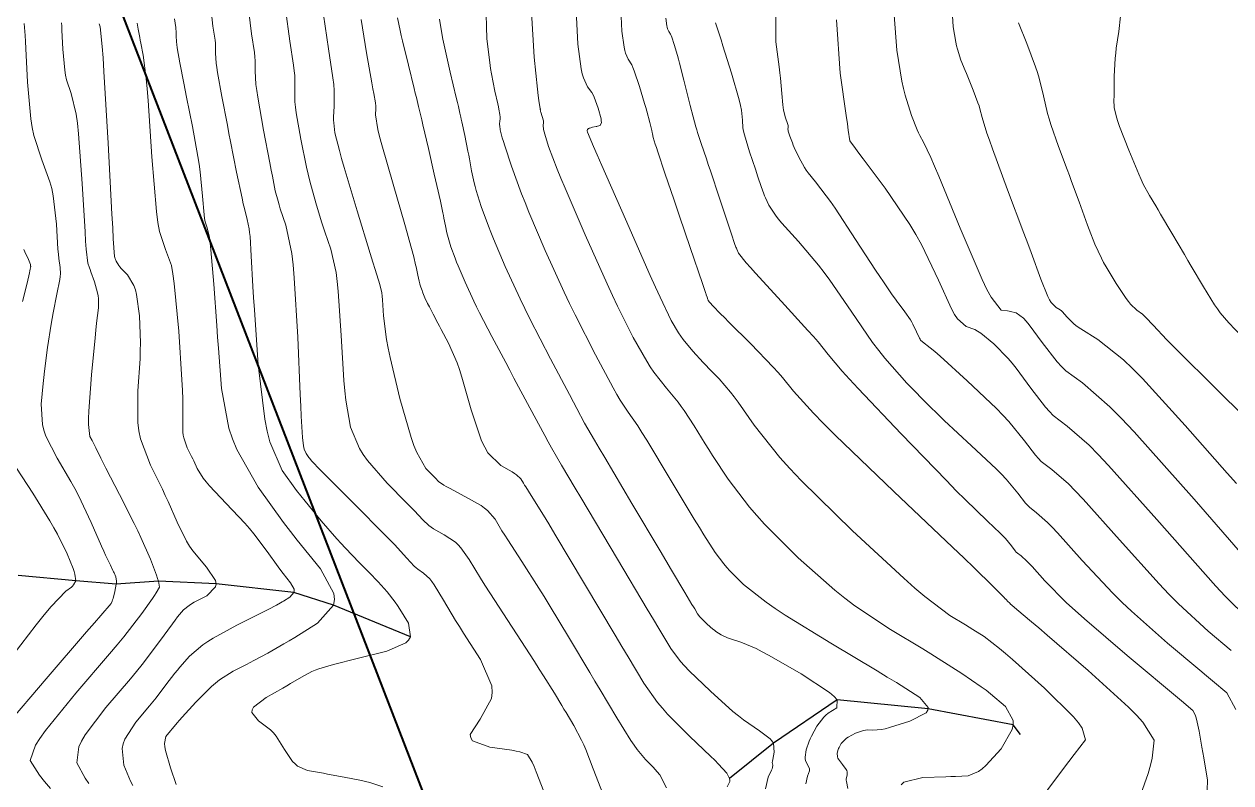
# Model space of a CAD drawing. Header units: millimetres. Extents: x 837475 to 838477, y 1189012 to 1191015.
# Drawn here: x 837554.3 to 837635.2, y 1189927.9 to 1189978.8 of the extents above; entities that cross this region are included whole.
import ezdxf

# ---------------------------------------------------------------- set-up
doc = ezdxf.new("R2010")
doc.units = ezdxf.units.MM
doc.header["$LTSCALE"] = 0.3
doc.layers.add('CORREDORVIA', color=94, linetype='Continuous', lineweight=40)
for name, color, linetype, lineweight, true_color in [('COTAS 10', 7, 'Continuous', 9, 0x6e3e2d), ('COTAS INT', 7, 'Continuous', 5, 0x9fa19f), ('Escorrentias', 7, 'Continuous', 25, 0x00a8ad)]:
    doc.layers.add(name, color=color, linetype=linetype, lineweight=lineweight, true_color=true_color)

msp = doc.modelspace()

# ---------------------------------------------------------------- linework, layer by layer
at = {"layer": 'CORREDORVIA'}
msp.add_lwpolyline([(837918.48, 1189883.493), (837925.042, 1189453.383), (837902.497, 1189217.712), (837593.191, 1189234.399), (837666.017, 1189670.117), (837623.316, 1189818.024), (837548.503, 1190011.455), (837506.88, 1190461.595), (837936.282, 1190278.252), (837938.054, 1190355.403), (837933.054, 1190517.446), (837913.685, 1190646.739), (837916.913, 1190801.892), (837910.676, 1191000.965), (838213.029, 1190992.912), (838237.174, 1190821.339), (838237.001, 1190602.875), (838240.031, 1190437.198), (838238.102, 1190145.726), (838184.199, 1189898.277), (837758.842, 1190109.914), (837918.48, 1189883.493)], dxfattribs=at)
at = {"layer": 'COTAS 10'}
for points in [[(837613.069, 1189927.81), (837613.252, 1189927.986), (837614.531, 1189928.297), (837616.067, 1189928.347), (837616.412, 1189928.359), (837616.724, 1189928.37), (837617.561, 1189928.403), (837618.275, 1189928.699), (837618.509, 1189928.876), (837618.758, 1189929.094), (837619.789, 1189930.223), (837620.522, 1189931.507), (837620.584, 1189931.823), (837620.585, 1189932.122), (837620.08, 1189933.057), (837619.08, 1189933.898), (837618.769, 1189934.137), (837618.444, 1189934.378), (837617.144, 1189935.273), (837615.562, 1189936.279), (837615.058, 1189936.592), (837614.525, 1189936.918), (837612.362, 1189938.219), (837609.982, 1189939.805), (837609.312, 1189940.312), (837608.638, 1189940.848), (837606.164, 1189943.029), (837603.924, 1189945.277), (837603.397, 1189945.856), (837602.91, 1189946.416), (837601.488, 1189948.28), (837600.431, 1189949.887), (837600.175, 1189950.286), (837599.935, 1189950.664), (837599.198, 1189951.86), (837598.527, 1189952.894), (837598.328, 1189953.171), (837598.124, 1189953.442), (837597.341, 1189954.386), (837596.502, 1189955.463), (837596.262, 1189955.818), (837596.02, 1189956.198), (837595.118, 1189957.777), (837594.065, 1189959.891), (837593.727, 1189960.609), (837593.368, 1189961.384), (837591.905, 1189964.658), (837590.557, 1189967.787), (837590.271, 1189968.47), (837590.023, 1189969.073), (837589.442, 1189970.589), (837589.184, 1189971.413), (837589.14, 1189971.581), (837589.108, 1189971.722), (837589.089, 1189972.012), (837589.111, 1189972.174), (837589.105, 1189972.235), (837589.094, 1189972.302), (837589.008, 1189972.602), (837588.916, 1189972.882), (837588.9, 1189972.937), (837588.89, 1189972.982), (837588.888, 1189973.06), (837588.902, 1189973.078), (837588.901, 1189973.085), (837588.898, 1189973.092), (837588.871, 1189973.123), (837588.783, 1189973.675), (837588.743, 1189974.011), (837588.695, 1189974.426), (837588.464, 1189976.584), (837588.296, 1189979.591)], [(837635.208, 1189936.804), (837633.656, 1189938.101), (837631.663, 1189939.944), (837631.036, 1189940.58), (837630.375, 1189941.27), (837627.719, 1189944.217), (837625.276, 1189946.952), (837624.751, 1189947.508), (837624.291, 1189947.977), (837623.176, 1189948.945), (837622.476, 1189949.483), (837622.278, 1189949.68), (837622.078, 1189949.899), (837621.341, 1189950.866), (837620.298, 1189952.154), (837619.905, 1189952.575), (837619.467, 1189953.025), (837617.513, 1189954.882), (837615.684, 1189956.525), (837615.326, 1189956.839), (837615.033, 1189957.093), (837614.51, 1189957.499), (837614.386, 1189957.606), (837614.345, 1189957.67), (837614.3, 1189957.749), (837614.115, 1189958.159), (837613.869, 1189958.673), (837613.787, 1189958.819), (837613.699, 1189958.965), (837613.329, 1189959.503), (837612.942, 1189960.02), (837612.843, 1189960.153), (837612.748, 1189960.282), (837612.434, 1189960.708), (837611.888, 1189961.509), (837611.647, 1189961.874), (837611.367, 1189962.301), (837610.029, 1189964.361), (837608.647, 1189966.452), (837608.338, 1189966.9), (837608.062, 1189967.29), (837607.329, 1189968.224), (837606.841, 1189968.817), (837606.718, 1189968.993), (837606.601, 1189969.173), (837606.22, 1189969.866), (837605.916, 1189970.526), (837605.847, 1189970.686), (837605.784, 1189970.835), (837605.612, 1189971.291), (837605.515, 1189971.616), (837605.5, 1189971.683), (837605.49, 1189971.74), (837605.497, 1189971.862), (837605.497, 1189971.995), (837605.482, 1189972.058), (837605.462, 1189972.133), (837605.336, 1189972.502), (837605.195, 1189973.023), (837605.165, 1189973.194), (837605.138, 1189973.377), (837605.075, 1189974.135), (837604.992, 1189975.174), (837604.954, 1189975.534), (837604.908, 1189975.926), (837604.688, 1189977.6), (837604.674, 1189980.112)], [(837561.579, 1189927.756), (837561.42, 1189928.039), (837560.958, 1189929.11), (837560.855, 1189930.228), (837560.922, 1189930.542), (837561.031, 1189930.857), (837561.77, 1189932.008), (837562.695, 1189933.097), (837562.92, 1189933.373), (837563.133, 1189933.638), (837563.791, 1189934.5), (837564.382, 1189935.277), (837564.552, 1189935.488), (837564.725, 1189935.696), (837565.373, 1189936.434), (837566.265, 1189937.194), (837566.592, 1189937.416), (837566.953, 1189937.644), (837568.547, 1189938.511), (837570.059, 1189939.263), (837570.369, 1189939.418), (837570.632, 1189939.55), (837571.19, 1189939.837), (837571.479, 1189940.003), (837571.573, 1189940.059), (837571.673, 1189940.119), (837572.084, 1189940.375), (837572.366, 1189940.697), (837572.384, 1189940.8), (837572.377, 1189940.908), (837572.136, 1189941.348), (837571.649, 1189941.959), (837571.486, 1189942.175), (837571.312, 1189942.412), (837570.582, 1189943.439), (837569.67, 1189944.637), (837569.381, 1189944.983), (837569.075, 1189945.334), (837567.837, 1189946.653), (837566.719, 1189947.839), (837566.488, 1189948.107), (837566.293, 1189948.349), (837565.872, 1189949.006), (837565.653, 1189949.516), (837565.583, 1189949.665), (837565.511, 1189949.818), (837565.218, 1189950.402), (837564.978, 1189951.051), (837564.939, 1189951.246), (837564.912, 1189951.446), (837564.911, 1189952.225), (837564.918, 1189953.643), (837564.895, 1189954.247), (837564.862, 1189954.943), (837564.654, 1189958.221), (837564.347, 1189961.417), (837564.251, 1189962.061), (837564.151, 1189962.602), (837563.752, 1189963.685), (837563.353, 1189964.884), (837563.252, 1189965.498), (837563.156, 1189966.233), (837562.846, 1189969.904), (837562.586, 1189973.667), (837562.521, 1189974.46), (837562.46, 1189975.145), (837562.264, 1189976.722), (837562.105, 1189977.519), (837562.066, 1189977.713), (837562.03, 1189977.895), (837561.921, 1189978.456), (837561.849, 1189978.864)], [(837597.358, 1189927.606), (837596.906, 1189928.463), (837596.574, 1189928.862), (837596.472, 1189928.974), (837596.366, 1189929.086), (837595.948, 1189929.498), (837595.382, 1189930.178), (837595.183, 1189930.46), (837594.965, 1189930.782), (837594.024, 1189932.286), (837592.892, 1189934.177), (837592.553, 1189934.745), (837592.204, 1189935.331), (837590.849, 1189937.606), (837589.49, 1189939.858), (837589.137, 1189940.431), (837588.795, 1189940.981), (837587.642, 1189942.782), (837586.706, 1189944.223), (837586.501, 1189944.546), (837586.318, 1189944.836), (837585.851, 1189945.609), (837585.348, 1189946.183), (837585.144, 1189946.348), (837584.911, 1189946.515), (837583.832, 1189947.139), (837582.793, 1189947.681), (837582.584, 1189947.796), (837582.41, 1189947.896), (837582.07, 1189948.13), (837581.867, 1189948.348), (837581.78, 1189948.437), (837581.68, 1189948.54), (837581.206, 1189949.016), (837580.598, 1189950.074), (837580.413, 1189950.543), (837580.221, 1189951.089), (837579.467, 1189953.697), (837578.812, 1189956.439), (837578.682, 1189957.069), (837578.575, 1189957.642), (837578.377, 1189959.247), (837578.308, 1189960.322), (837578.282, 1189960.562), (837578.254, 1189960.777), (837578.128, 1189961.347), (837577.807, 1189962.35), (837577.656, 1189962.839), (837577.478, 1189963.419), (837576.608, 1189966.278), (837575.743, 1189969.183), (837575.567, 1189969.792), (837575.419, 1189970.316), (837575.116, 1189971.506), (837575.035, 1189972.17), (837575.028, 1189972.362), (837575.026, 1189972.558), (837575.076, 1189973.299), (837575.072, 1189974.353), (837575.037, 1189974.747), (837574.988, 1189975.186), (837574.689, 1189977.138), (837574.35, 1189979.408)], [(837635.888, 1189957.868), (837635.05, 1189958.761), (837634.465, 1189959.447), (837634.284, 1189959.697), (837634.095, 1189959.971), (837633.343, 1189961.178), (837632.528, 1189962.568), (837632.299, 1189962.958), (837632.068, 1189963.351), (837631.221, 1189964.79), (837630.47, 1189966.059), (837630.299, 1189966.344), (837630.144, 1189966.602), (837629.721, 1189967.294), (837629.315, 1189968.072), (837629.172, 1189968.382), (837629.016, 1189968.735), (837628.34, 1189970.353), (837627.724, 1189971.94), (837627.605, 1189972.272), (837627.509, 1189972.557), (837627.351, 1189973.201), (837627.347, 1189973.727), (837627.349, 1189973.937), (837627.352, 1189974.176), (837627.371, 1189975.272), (837627.433, 1189976.517), (837627.463, 1189976.849), (837627.498, 1189977.176), (837627.669, 1189978.308), (837627.78, 1189979.327)]]:
    msp.add_lwpolyline(points, dxfattribs=at)
at = {"layer": 'COTAS INT'}
for points in [[(837566.738, 1189980.569), (837566.937, 1189978.648), (837567.079, 1189977.726), (837567.102, 1189977.519), (837567.118, 1189977.333), (837567.12, 1189976.835), (837567.157, 1189976.172), (837567.195, 1189975.882), (837567.246, 1189975.546), (837567.53, 1189973.948), (837567.905, 1189972.014), (837568.013, 1189971.466), (837568.122, 1189970.913), (837568.528, 1189968.87), (837568.892, 1189967.12), (837568.974, 1189966.751), (837569.047, 1189966.433), (837569.244, 1189965.701), (837569.371, 1189965.08), (837569.401, 1189964.832), (837569.428, 1189964.55), (837569.506, 1189963.254), (837569.617, 1189961.216), (837569.665, 1189960.466), (837569.72, 1189959.635), (837569.981, 1189955.963), (837570.414, 1189952.323), (837570.578, 1189951.512), (837570.761, 1189950.786), (837571.579, 1189948.876), (837572.551, 1189947.536), (837572.832, 1189947.17), (837573.117, 1189946.806), (837574.187, 1189945.508), (837575.253, 1189944.295), (837575.535, 1189943.984), (837575.813, 1189943.684), (837576.771, 1189942.693), (837577.616, 1189941.833), (837577.822, 1189941.616), (837578.017, 1189941.409), (837578.619, 1189940.737), (837579.155, 1189940.042), (837579.308, 1189939.82), (837579.463, 1189939.586), (837580.039, 1189938.634), (837580.176, 1189937.717), (837580.054, 1189937.505), (837579.863, 1189937.311), (837578.597, 1189936.761), (837576.608, 1189936.261), (837575.028, 1189935.863), (837574.043, 1189935.57), (837573.803, 1189935.481), (837573.577, 1189935.389), (837572.881, 1189935.03), (837572.149, 1189934.588), (837571.9, 1189934.444), (837571.632, 1189934.291), (837570.498, 1189933.661), (837569.653, 1189933.001), (837569.567, 1189932.829), (837569.545, 1189932.662), (837569.998, 1189932.099), (837570.796, 1189931.48), (837570.991, 1189931.278), (837571.175, 1189931.063), (837571.746, 1189930.174), (837572.283, 1189929.365), (837572.446, 1189929.2), (837572.616, 1189929.06), (837573.278, 1189928.766), (837574.085, 1189928.621), (837574.345, 1189928.575), (837574.62, 1189928.526), (837575.747, 1189928.327), (837576.891, 1189928.093), (837577.177, 1189928.022), (837577.45, 1189927.948), (837578.326, 1189927.658)], [(837589.269, 1189926.943), (837588.618, 1189928.683), (837588.475, 1189929.027), (837588.349, 1189929.313), (837588.031, 1189929.847), (837587.516, 1189930.011), (837587.266, 1189930.062), (837586.969, 1189930.116), (837585.509, 1189930.332), (837584.337, 1189930.761), (837584.221, 1189930.95), (837584.195, 1189931.169), (837584.858, 1189932.212), (837585.624, 1189933.579), (837585.663, 1189934.002), (837585.628, 1189934.445), (837584.878, 1189936.206), (837583.746, 1189937.964), (837583.47, 1189938.406), (837583.21, 1189938.828), (837582.406, 1189940.186), (837581.775, 1189941.211), (837581.625, 1189941.421), (837581.485, 1189941.601), (837581.065, 1189941.985), (837580.68, 1189942.248), (837580.561, 1189942.351), (837580.437, 1189942.467), (837579.945, 1189942.995), (837579.102, 1189943.908), (837578.757, 1189944.266), (837578.362, 1189944.67), (837576.534, 1189946.511), (837574.775, 1189948.27), (837574.425, 1189948.622), (837574.134, 1189948.916), (837573.579, 1189949.493), (837573.416, 1189949.691), (837573.373, 1189949.746), (837573.33, 1189949.802), (837573.181, 1189950.006), (837573.057, 1189950.298), (837573.029, 1189950.409), (837573.004, 1189950.532), (837572.938, 1189951.088), (837572.862, 1189952.509), (837572.831, 1189953.179), (837572.796, 1189953.969), (837572.633, 1189957.819), (837572.393, 1189961.786), (837572.31, 1189962.649), (837572.219, 1189963.411), (837571.829, 1189965.312), (837571.454, 1189966.419), (837571.372, 1189966.68), (837571.301, 1189966.922), (837571.122, 1189967.628), (837570.93, 1189968.603), (837570.851, 1189969.013), (837570.76, 1189969.485), (837570.335, 1189971.694), (837569.945, 1189973.888), (837569.875, 1189974.349), (837569.822, 1189974.747), (837569.772, 1189975.656), (837569.769, 1189976.34), (837569.747, 1189976.595), (837569.715, 1189976.879), (837569.521, 1189978.145), (837569.275, 1189980.182)], [(837593.097, 1189927.162), (837592.438, 1189928.878), (837591.936, 1189930.168), (837591.795, 1189930.49), (837591.653, 1189930.796), (837591.132, 1189931.775), (837590.613, 1189932.642), (837590.472, 1189932.877), (837590.333, 1189933.111), (837589.84, 1189933.939), (837589.109, 1189935.114), (837588.82, 1189935.566), (837588.493, 1189936.074), (837586.999, 1189938.368), (837585.5, 1189940.677), (837585.17, 1189941.194), (837584.877, 1189941.659), (837584.128, 1189942.898), (837583.562, 1189943.697), (837583.384, 1189943.885), (837583.198, 1189944.058), (837582.449, 1189944.562), (837581.736, 1189944.964), (837581.573, 1189945.073), (837581.424, 1189945.181), (837581.007, 1189945.563), (837580.445, 1189946.167), (837580.205, 1189946.415), (837579.927, 1189946.699), (837578.615, 1189948.017), (837577.296, 1189949.536), (837577.013, 1189949.946), (837576.766, 1189950.352), (837576.172, 1189951.781), (837575.854, 1189953.575), (837575.781, 1189954.211), (837575.714, 1189954.907), (837575.53, 1189957.925), (837575.339, 1189960.887), (837575.269, 1189961.549), (837575.19, 1189962.141), (837574.844, 1189963.709), (837574.447, 1189964.866), (837574.337, 1189965.201), (837574.227, 1189965.541), (837573.829, 1189966.818), (837573.433, 1189968.273), (837573.324, 1189968.725), (837573.215, 1189969.198), (837572.824, 1189971.085), (837572.526, 1189972.838), (837572.476, 1189973.227), (837572.44, 1189973.574), (837572.424, 1189974.478), (837572.42, 1189975.347), (837572.392, 1189975.671), (837572.351, 1189976.033), (837572.105, 1189977.642), (837571.813, 1189979.795)], [(837609.511, 1189927.566), (837609.412, 1189928.018), (837609.402, 1189928.12), (837609.399, 1189928.211), (837609.451, 1189928.46), (837609.466, 1189928.68), (837609.439, 1189928.754), (837609.399, 1189928.834), (837609.144, 1189929.17), (837608.881, 1189929.514), (837608.835, 1189929.599), (837608.802, 1189929.68), (837608.779, 1189929.933), (837608.857, 1189930.168), (837608.886, 1189930.237), (837608.919, 1189930.308), (837609.066, 1189930.576), (837609.316, 1189930.851), (837609.414, 1189930.925), (837609.523, 1189930.999), (837610.022, 1189931.259), (837610.552, 1189931.447), (837610.681, 1189931.476), (837610.803, 1189931.494), (837611.179, 1189931.475), (837611.759, 1189931.513), (837612.009, 1189931.566), (837612.298, 1189931.639), (837613.664, 1189932.06), (837614.752, 1189932.636), (837614.865, 1189932.808), (837614.898, 1189932.985), (837614.336, 1189933.665), (837612.757, 1189934.655), (837612.147, 1189935.027), (837611.464, 1189935.441), (837608.373, 1189937.289), (837605.297, 1189939.185), (837604.623, 1189939.63), (837604.025, 1189940.04), (837602.506, 1189941.231), (837601.595, 1189942.145), (837601.381, 1189942.381), (837601.183, 1189942.608), (837600.605, 1189943.366), (837599.858, 1189944.551), (837599.554, 1189945.049), (837599.207, 1189945.619), (837597.604, 1189948.291), (837596.03, 1189950.895), (837595.701, 1189951.424), (837595.419, 1189951.868), (837594.788, 1189952.779), (837594.251, 1189953.591), (837594.028, 1189953.973), (837593.772, 1189954.424), (837592.582, 1189956.623), (837591.215, 1189959.303), (837590.847, 1189960.057), (837590.485, 1189960.817), (837589.218, 1189963.607), (837588.118, 1189966.195), (837587.862, 1189966.828), (837587.626, 1189967.424), (837586.948, 1189969.278), (837586.503, 1189970.635), (837586.414, 1189970.918), (837586.34, 1189971.162), (837586.196, 1189971.712), (837586.164, 1189971.975), (837586.161, 1189972.039), (837586.16, 1189972.099), (837586.175, 1189972.282), (837586.195, 1189972.448), (837586.196, 1189972.497), (837586.196, 1189972.547), (837586.181, 1189972.739), (837586.113, 1189973.099), (837586.079, 1189973.256), (837586.038, 1189973.438), (837585.838, 1189974.299), (837585.608, 1189975.458), (837585.549, 1189975.827), (837585.492, 1189976.217), (837585.3, 1189977.802), (837585.227, 1189980.261)], [(837591.286, 1189979.696), (837591.411, 1189977.457), (837591.635, 1189975.804), (837591.704, 1189975.467), (837591.775, 1189975.181), (837592.054, 1189974.583), (837592.346, 1189974.206), (837592.424, 1189974.06), (837592.502, 1189973.895), (837592.775, 1189973.152), (837592.957, 1189972.451), (837592.978, 1189972.313), (837592.986, 1189972.2), (837592.909, 1189971.996), (837592.732, 1189971.951), (837592.677, 1189971.939), (837592.621, 1189971.926), (837592.396, 1189971.878), (837592.198, 1189971.826), (837592.157, 1189971.811), (837592.123, 1189971.796), (837592.053, 1189971.738), (837592.035, 1189971.671), (837592.035, 1189971.65), (837592.036, 1189971.628), (837592.056, 1189971.54), (837592.464, 1189970.588), (837592.71, 1189970.022), (837593.014, 1189969.324), (837594.593, 1189965.71), (837596.251, 1189961.95), (837596.606, 1189961.16), (837596.915, 1189960.48), (837597.654, 1189958.932), (837598.147, 1189958.106), (837598.302, 1189957.882), (837598.464, 1189957.658), (837599.113, 1189956.866), (837599.808, 1189956.106), (837599.999, 1189955.903), (837600.189, 1189955.704), (837600.869, 1189955.01), (837601.642, 1189954.125), (837601.891, 1189953.804), (837602.154, 1189953.451), (837603.23, 1189951.902), (837604.955, 1189949.745), (837605.627, 1189949.008), (837606.384, 1189948.211), (837609.823, 1189944.826), (837613.251, 1189941.656), (837614.002, 1189940.994), (837614.666, 1189940.425), (837616.35, 1189939.149), (837617.384, 1189938.528), (837617.639, 1189938.371), (837617.879, 1189938.222), (837618.636, 1189937.741), (837619.662, 1189936.945), (837620.073, 1189936.596), (837620.539, 1189936.193), (837622.682, 1189934.274), (837624.627, 1189932.357), (837624.968, 1189931.955), (837625.224, 1189931.608), (837625.437, 1189930.819), (837624.679, 1189929.834), (837624.324, 1189929.363), (837623.905, 1189928.806), (837621.864, 1189926.079)], [(837628.759, 1189926.102), (837629.64, 1189928.573), (837629.797, 1189929.113), (837629.916, 1189929.59), (837630.035, 1189930.793), (837629.282, 1189931.992), (837628.851, 1189932.468), (837628.324, 1189933.005), (837625.621, 1189935.463), (837622.862, 1189937.833), (837622.3, 1189938.315), (837621.825, 1189938.721), (837620.841, 1189939.559), (837620.493, 1189939.855), (837620.42, 1189939.919), (837620.357, 1189939.975), (837620.213, 1189940.116), (837620.145, 1189940.192), (837620.131, 1189940.207), (837620.118, 1189940.22), (837620.088, 1189940.246), (837620.068, 1189940.261), (837620.063, 1189940.267), (837620.057, 1189940.273), (837620.037, 1189940.299), (837620.005, 1189940.338), (837619.992, 1189940.351), (837619.978, 1189940.366), (837619.91, 1189940.429), (837619.761, 1189940.576), (837619.695, 1189940.643), (837619.618, 1189940.722), (837619.25, 1189941.105), (837617.961, 1189942.359), (837617.304, 1189942.988), (837616.517, 1189943.739), (837612.589, 1189947.468), (837608.652, 1189951.251), (837607.859, 1189952.036), (837607.195, 1189952.707), (837605.867, 1189954.182), (837605.13, 1189955.114), (837604.838, 1189955.443), (837604.507, 1189955.802), (837602.992, 1189957.357), (837601.529, 1189958.816), (837601.231, 1189959.116), (837600.978, 1189959.37), (837600.451, 1189959.908), (837600.268, 1189960.107), (837600.232, 1189960.146), (837600.203, 1189960.179), (837600.152, 1189960.241), (837600.144, 1189960.258), (837600.14, 1189960.268), (837600.133, 1189960.286), (837600.119, 1189960.329), (837600.063, 1189960.496), (837600.014, 1189960.644), (837600, 1189960.685), (837599.986, 1189960.725), (837599.936, 1189960.872), (837599.751, 1189961.415), (837598.928, 1189963.827), (837598.219, 1189965.909), (837598.033, 1189966.455), (837597.852, 1189966.989), (837597.236, 1189968.806), (837596.76, 1189970.227), (837596.667, 1189970.511), (837596.592, 1189970.746), (837596.46, 1189971.199), (837596.412, 1189971.437), (837596.389, 1189971.538), (837596.362, 1189971.653), (837596.229, 1189972.193), (837596.025, 1189972.952), (837595.952, 1189973.205), (837595.872, 1189973.477), (837595.528, 1189974.615), (837595.176, 1189975.662), (837595.092, 1189975.876), (837595.014, 1189976.058), (837594.78, 1189976.441), (837594.596, 1189976.834), (837594.55, 1189977.022), (837594.505, 1189977.244), (837594.357, 1189978.329), (837594.275, 1189979.8)], [(837635.559, 1189947.992), (837634.934, 1189948.689), (837632.127, 1189951.883), (837629.26, 1189955.031), (837628.596, 1189955.7), (837627.989, 1189956.28), (837626.265, 1189957.643), (837625.12, 1189958.357), (837624.878, 1189958.528), (837624.668, 1189958.688), (837624.181, 1189959.168), (837623.903, 1189959.511), (837623.825, 1189959.583), (837623.747, 1189959.645), (837623.462, 1189959.789), (837623.13, 1189960.13), (837623.024, 1189960.316), (837622.91, 1189960.543), (837622.445, 1189961.694), (837621.793, 1189963.474), (837621.562, 1189964.096), (837621.309, 1189964.775), (837620.211, 1189967.695), (837619.195, 1189970.437), (837618.994, 1189971.004), (837618.827, 1189971.487), (837618.511, 1189972.535), (837618.363, 1189973.123), (837618.302, 1189973.316), (837618.231, 1189973.522), (837617.903, 1189974.373), (837617.543, 1189975.251), (837617.453, 1189975.473), (837617.366, 1189975.687), (837617.089, 1189976.383), (837616.857, 1189977.111), (837616.799, 1189977.344), (837616.744, 1189977.591), (837616.571, 1189978.599), (837616.492, 1189979.713)], [(837554.276, 1189978.831), (837554.351, 1189978.018), (837554.375, 1189977.628), (837554.4, 1189977.166), (837554.504, 1189974.902), (837554.722, 1189972.443), (837554.819, 1189971.859), (837554.932, 1189971.316), (837555.474, 1189969.702), (837556.015, 1189968.224), (837556.128, 1189967.767), (837556.225, 1189967.289), (837556.44, 1189965.39), (837556.547, 1189963.706), (837556.575, 1189963.364), (837556.603, 1189963.076), (837556.697, 1189962.484), (837556.718, 1189962.064), (837556.7, 1189961.884), (837556.671, 1189961.678), (837556.476, 1189960.702), (837556.22, 1189959.45), (837556.152, 1189959.068), (837556.085, 1189958.671), (837555.854, 1189957.111), (837555.65, 1189955.52), (837555.601, 1189955.102), (837555.554, 1189954.696), (837555.412, 1189953.312), (837555.502, 1189951.958), (837555.603, 1189951.57), (837555.735, 1189951.176), (837556.486, 1189949.706), (837557.421, 1189948.128), (837557.671, 1189947.665), (837557.916, 1189947.191), (837558.765, 1189945.389), (837559.464, 1189943.808), (837559.614, 1189943.475), (837559.746, 1189943.186), (837560.063, 1189942.519), (837560.237, 1189942.175), (837560.278, 1189942.09), (837560.316, 1189942.008), (837560.428, 1189941.752), (837560.475, 1189941.46), (837560.471, 1189941.357), (837560.461, 1189941.243), (837560.366, 1189940.754), (837560.243, 1189940.295), (837560.216, 1189940.202), (837560.191, 1189940.123), (837560.123, 1189939.96), (837559.422, 1189939.144), (837558.998, 1189938.654), (837558.473, 1189938.049), (837555.747, 1189934.91), (837553.049, 1189931.732)], [(837556.791, 1189978.874), (837556.805, 1189978.652), (837556.819, 1189978.39), (837556.878, 1189977.104), (837557.002, 1189975.708), (837557.057, 1189975.375), (837557.121, 1189975.067), (837557.429, 1189974.15), (837557.766, 1189972.759), (837557.849, 1189972.152), (837557.928, 1189971.448), (837558.174, 1189968.104), (837558.362, 1189964.87), (837558.404, 1189964.236), (837558.442, 1189963.715), (837558.544, 1189962.778), (837558.659, 1189962.466), (837558.705, 1189962.339), (837558.757, 1189962.194), (837558.997, 1189961.525), (837559.208, 1189960.781), (837559.241, 1189960.589), (837559.264, 1189960.403), (837559.256, 1189959.785), (837559.14, 1189958.742), (837559.094, 1189958.289), (837559.042, 1189957.765), (837558.806, 1189955.277), (837558.62, 1189952.85), (837558.599, 1189952.363), (837558.592, 1189951.957), (837558.678, 1189951.16), (837558.846, 1189950.875), (837558.891, 1189950.792), (837558.936, 1189950.707), (837559.089, 1189950.382), (837559.423, 1189949.697), (837559.581, 1189949.386), (837559.768, 1189949.021), (837560.68, 1189947.261), (837561.664, 1189945.314), (837561.897, 1189944.832), (837562.112, 1189944.374), (837562.745, 1189942.923), (837563.154, 1189941.851), (837563.228, 1189941.632), (837563.286, 1189941.445), (837563.352, 1189941.051), (837563.144, 1189940.674), (837563.03, 1189940.498), (837562.89, 1189940.291), (837562.177, 1189939.286), (837560.967, 1189937.733), (837560.513, 1189937.18), (837560.008, 1189936.574), (837557.755, 1189933.943), (837555.71, 1189931.44), (837555.336, 1189930.915), (837555.045, 1189930.463), (837554.688, 1189929.437), (837555.315, 1189928.458), (837555.645, 1189928.036), (837556.042, 1189927.548)], [(837558.612, 1189927.896), (837558.367, 1189928.249), (837557.823, 1189929.274), (837557.95, 1189930.346), (837558.129, 1189930.728), (837558.371, 1189931.148), (837559.763, 1189932.976), (837561.409, 1189934.916), (837561.811, 1189935.407), (837562.19, 1189935.878), (837563.362, 1189937.414), (837564.227, 1189938.595), (837564.413, 1189938.842), (837564.574, 1189939.054), (837564.961, 1189939.532), (837565.341, 1189939.832), (837565.499, 1189939.931), (837565.68, 1189940.038), (837566.521, 1189940.481), (837567.121, 1189941.074), (837567.149, 1189941.275), (837567.117, 1189941.491), (837566.504, 1189942.403), (837565.591, 1189943.479), (837565.371, 1189943.799), (837565.165, 1189944.129), (837564.537, 1189945.398), (837563.935, 1189946.795), (837563.746, 1189947.205), (837563.547, 1189947.624), (837562.744, 1189949.223), (837562.088, 1189951.001), (837561.981, 1189951.533), (837561.906, 1189952.084), (837561.904, 1189954.216), (837562.049, 1189956.351), (837562.066, 1189956.903), (837562.073, 1189957.438), (837562.017, 1189959.229), (837561.82, 1189960.674), (837561.739, 1189960.991), (837561.645, 1189961.273), (837561.21, 1189961.989), (837560.783, 1189962.421), (837560.695, 1189962.523), (837560.619, 1189962.617), (837560.454, 1189962.894), (837560.386, 1189963.082), (837560.372, 1189963.121), (837560.36, 1189963.154), (837560.334, 1189963.226), (837560.261, 1189964.411), (837560.219, 1189965.146), (837560.168, 1189966.057), (837559.907, 1189970.818), (837559.631, 1189975.607), (837559.571, 1189976.537), (837559.518, 1189977.295), (837559.384, 1189978.599), (837559.31, 1189978.818)], [(837564.472, 1189927.83), (837564.093, 1189928.947), (837563.76, 1189930.111), (837563.716, 1189930.355), (837563.692, 1189930.565), (837563.778, 1189931.041), (837563.98, 1189931.279), (837564.029, 1189931.339), (837564.076, 1189931.397), (837564.22, 1189931.586), (837564.536, 1189931.959), (837564.691, 1189932.134), (837564.876, 1189932.339), (837565.785, 1189933.336), (837566.841, 1189934.384), (837567.118, 1189934.621), (837567.387, 1189934.835), (837568.304, 1189935.417), (837569.188, 1189935.864), (837569.438, 1189935.994), (837569.689, 1189936.126), (837570.613, 1189936.623), (837571.697, 1189937.243), (837572.048, 1189937.453), (837572.422, 1189937.679), (837573.958, 1189938.635), (837575.011, 1189939.84), (837575.08, 1189940.223), (837575.053, 1189940.628), (837574.151, 1189942.273), (837572.58, 1189944.198), (837572.13, 1189944.781), (837571.674, 1189945.385), (837569.976, 1189947.745), (837568.538, 1189950.28), (837568.247, 1189950.995), (837568.002, 1189951.714), (837567.502, 1189954.357), (837567.304, 1189957.062), (837567.249, 1189957.82), (837567.194, 1189958.582), (837566.993, 1189961.371), (837566.802, 1189963.661), (837566.753, 1189964.11), (837566.706, 1189964.479), (837566.549, 1189965.14), (837566.414, 1189965.548), (837566.379, 1189965.757), (837566.347, 1189966.007), (837566.242, 1189967.254), (837566.08, 1189968.896), (837566.012, 1189969.394), (837565.934, 1189969.911), (837565.569, 1189971.937), (837565.177, 1189973.898), (837565.082, 1189974.375), (837564.994, 1189974.823), (837564.726, 1189976.202), (837564.547, 1189977.205), (837564.515, 1189977.416), (837564.491, 1189977.598), (837564.468, 1189978.014), (837564.467, 1189978.326), (837564.457, 1189978.443), (837564.442, 1189978.573), (837564.354, 1189979.152)], [(837576.873, 1189979.106), (837577.232, 1189976.864), (837577.587, 1189974.857), (837577.658, 1189974.46), (837577.718, 1189974.132), (837577.834, 1189973.521), (837577.86, 1189973.299), (837577.863, 1189973.217), (837577.863, 1189973.125), (837577.845, 1189972.719), (837578.005, 1189971.721), (837578.116, 1189971.256), (837578.258, 1189970.709), (837579.012, 1189968.055), (837579.801, 1189965.37), (837579.964, 1189964.805), (837580.102, 1189964.317), (837580.403, 1189963.196), (837580.53, 1189962.649), (837580.559, 1189962.523), (837580.586, 1189962.407), (837580.659, 1189962.079), (837580.708, 1189961.847), (837580.72, 1189961.791), (837580.73, 1189961.74), (837580.758, 1189961.586), (837580.788, 1189961.443), (837580.799, 1189961.398), (837580.812, 1189961.351), (837580.871, 1189961.163), (837580.956, 1189960.931), (837580.986, 1189960.856), (837581.018, 1189960.777), (837581.156, 1189960.452), (837581.332, 1189960.069), (837581.389, 1189959.952), (837581.449, 1189959.831), (837581.694, 1189959.355), (837582.017, 1189958.749), (837582.125, 1189958.545), (837582.243, 1189958.326), (837582.736, 1189957.405), (837583.302, 1189956.098), (837583.465, 1189955.636), (837583.631, 1189955.131), (837584.253, 1189952.944), (837584.947, 1189950.867), (837585.158, 1189950.431), (837585.378, 1189950.054), (837586.241, 1189949.197), (837587.003, 1189948.78), (837587.16, 1189948.681), (837587.292, 1189948.59), (837587.573, 1189948.32), (837587.759, 1189948.013), (837587.832, 1189947.898), (837587.913, 1189947.769), (837588.285, 1189947.197), (837589.096, 1189945.888), (837589.454, 1189945.295), (837589.871, 1189944.603), (837591.859, 1189941.273), (837593.907, 1189937.829), (837594.362, 1189937.066), (837594.768, 1189936.385), (837595.827, 1189934.613), (837596.749, 1189933.316), (837597.069, 1189932.934), (837597.416, 1189932.544), (837598.902, 1189931.052), (837600.299, 1189929.73), (837600.591, 1189929.445), (837600.841, 1189929.196), (837601.399, 1189928.592), (837601.579, 1189928.224), (837601.59, 1189928.125), (837601.584, 1189928.027), (837601.424, 1189927.679)], [(837579.313, 1189979.222), (837579.49, 1189978.364), (837579.564, 1189978.039), (837579.648, 1189977.676), (837580.042, 1189976.047), (837580.428, 1189974.478), (837580.508, 1189974.153), (837580.577, 1189973.875), (837580.725, 1189973.265), (837580.87, 1189972.649), (837580.936, 1189972.367), (837581.013, 1189972.037), (837581.385, 1189970.444), (837581.779, 1189968.742), (837581.87, 1189968.344), (837581.954, 1189967.977), (837582.192, 1189966.914), (837582.356, 1189966.141), (837582.393, 1189965.957), (837582.427, 1189965.786), (837582.52, 1189965.274), (837582.62, 1189964.799), (837582.658, 1189964.65), (837582.701, 1189964.494), (837582.897, 1189963.868), (837583.179, 1189963.095), (837583.278, 1189962.847), (837583.385, 1189962.583), (837583.843, 1189961.504), (837584.431, 1189960.228), (837584.62, 1189959.84), (837584.82, 1189959.437), (837585.635, 1189957.856), (837586.567, 1189956.102), (837586.84, 1189955.589), (837587.12, 1189955.064), (837588.184, 1189953.074), (837589.185, 1189951.228), (837589.424, 1189950.794), (837589.647, 1189950.395), (837590.314, 1189949.234), (837591.229, 1189947.696), (837591.608, 1189947.059), (837594.061, 1189942.934), (837596.053, 1189939.586), (837596.469, 1189938.886), (837596.826, 1189938.286), (837597.63, 1189936.94), (837598.293, 1189936.073), (837598.562, 1189935.775), (837598.869, 1189935.451), (837600.286, 1189934.07), (837601.801, 1189932.725), (837602.17, 1189932.423), (837602.516, 1189932.153), (837603.583, 1189931.433), (837604.296, 1189930.897), (837604.42, 1189930.742), (837604.511, 1189930.586), (837604.572, 1189929.997), (837604.465, 1189929.496), (837604.45, 1189929.394), (837604.442, 1189929.308), (837604.468, 1189929.13), (837604.461, 1189928.96), (837604.433, 1189928.878), (837604.393, 1189928.782), (837604.156, 1189928.313), (837603.995, 1189927.544)], [(837606.697, 1189927.878), (837606.804, 1189928.386), (837606.93, 1189928.731), (837606.936, 1189928.816), (837606.93, 1189928.897), (837606.806, 1189929.15), (837606.668, 1189929.438), (837606.654, 1189929.541), (837606.649, 1189929.654), (837606.719, 1189930.144), (837606.911, 1189930.725), (837606.984, 1189930.895), (837607.065, 1189931.069), (837607.429, 1189931.733), (837607.891, 1189932.343), (837608.034, 1189932.483), (837608.183, 1189932.612), (837608.777, 1189932.973), (837608.798, 1189933.49), (837608.585, 1189933.717), (837608.279, 1189933.981), (837606.383, 1189935.234), (837604.232, 1189936.469), (837603.764, 1189936.72), (837603.351, 1189936.932), (837602.322, 1189937.371), (837601.716, 1189937.557), (837601.57, 1189937.609), (837601.434, 1189937.662), (837601.022, 1189937.856), (837600.663, 1189938.086), (837600.561, 1189938.162), (837600.457, 1189938.243), (837600.068, 1189938.579), (837599.729, 1189938.91), (837599.656, 1189938.988), (837599.591, 1189939.059), (837599.432, 1189939.267), (837599.24, 1189939.589), (837599.154, 1189939.733), (837599.054, 1189939.901), (837598.577, 1189940.703), (837597.688, 1189942.198), (837596.919, 1189943.489), (837595.033, 1189946.657), (837593.203, 1189949.74), (837592.83, 1189950.372), (837592.515, 1189950.909), (837591.859, 1189952.052), (837591.34, 1189953.028), (837591.111, 1189953.46), (837590.845, 1189953.961), (837589.576, 1189956.357), (837588.19, 1189959.043), (837587.85, 1189959.728), (837587.53, 1189960.387), (837586.53, 1189962.555), (837585.752, 1189964.389), (837585.57, 1189964.837), (837585.403, 1189965.26), (837584.923, 1189966.573), (837584.591, 1189967.636), (837584.517, 1189967.902), (837584.452, 1189968.154), (837584.282, 1189968.963), (837584.139, 1189969.766), (837584.09, 1189970.016), (837584.038, 1189970.278), (837583.817, 1189971.323), (837583.619, 1189972.236), (837583.58, 1189972.415), (837583.549, 1189972.561), (837583.495, 1189972.824), (837583.392, 1189973.277), (837583.33, 1189973.544), (837583.253, 1189973.872), (837582.852, 1189975.565), (837582.439, 1189977.383), (837582.354, 1189977.789), (837582.281, 1189978.153), (837582.126, 1189979.118)], [(837597.304, 1189979.202), (837597.374, 1189978.683), (837597.396, 1189978.577), (837597.418, 1189978.487), (837597.506, 1189978.3), (837597.617, 1189978.116), (837597.655, 1189978.03), (837597.695, 1189977.927), (837597.863, 1189977.427), (837598.075, 1189976.693), (837598.144, 1189976.443), (837598.216, 1189976.173), (837598.509, 1189975.027), (837598.799, 1189973.874), (837598.869, 1189973.599), (837598.934, 1189973.342), (837599.131, 1189972.574), (837599.317, 1189971.907), (837599.375, 1189971.715), (837599.435, 1189971.519), (837599.677, 1189970.783), (837600.023, 1189969.759), (837600.15, 1189969.382), (837600.29, 1189968.964), (837600.907, 1189967.115), (837601.708, 1189964.71), (837601.913, 1189964.094), (837602.004, 1189963.842), (837602.032, 1189963.772), (837602.061, 1189963.702), (837602.174, 1189963.449), (837602.689, 1189962.797), (837602.971, 1189962.476), (837603.313, 1189962.094), (837605.051, 1189960.204), (837606.828, 1189958.266), (837607.195, 1189957.853), (837607.508, 1189957.494), (837608.186, 1189956.643), (837609.134, 1189955.522), (837609.618, 1189954.993), (837610.197, 1189954.368), (837613.089, 1189951.321), (837616.113, 1189948.193), (837616.776, 1189947.518), (837617.364, 1189946.926), (837618.857, 1189945.477), (837619.713, 1189944.671), (837619.9, 1189944.483), (837620.064, 1189944.312), (837620.472, 1189943.821), (837620.731, 1189943.482), (837620.801, 1189943.405), (837620.871, 1189943.335), (837621.117, 1189943.146), (837621.509, 1189942.805), (837621.671, 1189942.64), (837621.856, 1189942.445), (837622.715, 1189941.483), (837624.173, 1189940.008), (837624.736, 1189939.489), (837625.368, 1189938.922), (837628.222, 1189936.475), (837631.864, 1189933.431), (837632.63, 1189932.79), (837632.785, 1189932.502), (837632.83, 1189932.364), (837632.876, 1189932.202), (837633.051, 1189931.406), (837633.246, 1189930.317), (837633.306, 1189929.97), (837633.368, 1189929.603), (837633.61, 1189928.113), (837633.544, 1189926.113)], [(837600.622, 1189978.867), (837600.892, 1189978.072), (837601.002, 1189977.733), (837601.126, 1189977.344), (837601.699, 1189975.511), (837602.222, 1189973.707), (837602.315, 1189973.336), (837602.385, 1189973.02), (837602.45, 1189972.345), (837602.472, 1189971.831), (837602.514, 1189971.617), (837602.573, 1189971.373), (837602.916, 1189970.234), (837603.306, 1189969.06), (837603.475, 1189968.555), (837603.692, 1189967.902), (837603.868, 1189967.416), (837603.922, 1189967.281), (837603.978, 1189967.146), (837604.197, 1189966.658), (837604.645, 1189965.985), (837604.844, 1189965.734), (837605.077, 1189965.455), (837606.19, 1189964.214), (837607.539, 1189962.632), (837607.92, 1189962.139), (837608.305, 1189961.621), (837609.722, 1189959.551), (837611.169, 1189957.457), (837611.573, 1189956.924), (837611.979, 1189956.411), (837613.454, 1189954.731), (837615.024, 1189953.144), (837615.489, 1189952.691), (837615.967, 1189952.232), (837617.804, 1189950.526), (837619.449, 1189948.976), (837619.807, 1189948.616), (837620.122, 1189948.286), (837620.906, 1189947.344), (837621.405, 1189946.69), (837621.54, 1189946.542), (837621.674, 1189946.409), (837622.147, 1189946.045), (837622.9, 1189945.391), (837623.211, 1189945.074), (837623.566, 1189944.698), (837625.217, 1189942.85), (837627.274, 1189940.639), (837627.886, 1189940.035), (837628.515, 1189939.433), (837630.939, 1189937.288), (837633.095, 1189935.486), (837633.556, 1189935.1), (837633.957, 1189934.764), (837634.916, 1189933.962), (837635.513, 1189932.85)], [(837608.74, 1189979.079), (837608.992, 1189975.501), (837609.395, 1189972.662), (837609.472, 1189972.117), (837609.536, 1189971.677), (837609.644, 1189970.961), (837610.013, 1189970.456), (837610.241, 1189970.15), (837610.524, 1189969.771), (837612.001, 1189967.8), (837613.665, 1189965.368), (837614.065, 1189964.699), (837614.44, 1189964.031), (837615.577, 1189961.635), (837616.45, 1189959.708), (837616.658, 1189959.336), (837616.852, 1189959.036), (837617.434, 1189958.534), (837618.014, 1189958.33), (837618.207, 1189958.216), (837618.415, 1189958.077), (837619.282, 1189957.368), (837620.248, 1189956.381), (837620.518, 1189956.067), (837620.789, 1189955.735), (837621.775, 1189954.388), (837622.752, 1189953.108), (837623.017, 1189952.818), (837623.279, 1189952.556), (837624.206, 1189951.844), (837625.682, 1189950.562), (837626.291, 1189949.941), (837626.986, 1189949.205), (837630.221, 1189945.584), (837633.477, 1189941.901), (837634.185, 1189941.125), (837634.811, 1189940.454), (837636.373, 1189938.914)], [(837612.616, 1189979.396), (837612.781, 1189977.05), (837613.13, 1189974.972), (837613.235, 1189974.478), (837613.343, 1189974.02), (837613.764, 1189972.662), (837614.159, 1189971.705), (837614.251, 1189971.499), (837614.336, 1189971.32), (837614.58, 1189970.889), (837615.077, 1189969.844), (837615.32, 1189969.277), (837615.61, 1189968.591), (837617.038, 1189965.111), (837618.512, 1189961.674), (837618.829, 1189961.015), (837619.108, 1189960.483), (837619.787, 1189959.619), (837620.2, 1189959.57), (837620.31, 1189959.552), (837620.418, 1189959.532), (837620.793, 1189959.443), (837621.279, 1189959.077), (837621.457, 1189958.881), (837621.654, 1189958.644), (837622.522, 1189957.45), (837623.541, 1189956.146), (837623.833, 1189955.841), (837624.13, 1189955.56), (837625.235, 1189954.744), (837627.073, 1189953.148), (837627.831, 1189952.375), (837628.696, 1189951.458), (837632.723, 1189946.951), (837636.578, 1189942.531)], [(837620.936, 1189978.869), (837621.502, 1189977.487), (837622.093, 1189975.935), (837622.222, 1189975.546), (837622.337, 1189975.175), (837622.626, 1189973.984), (837622.898, 1189972.81), (837623.001, 1189972.449), (837623.117, 1189972.073), (837623.635, 1189970.589), (837624.21, 1189969.056), (837624.36, 1189968.649), (837624.507, 1189968.25), (837625.008, 1189966.875), (837625.461, 1189965.636), (837625.578, 1189965.324), (837625.692, 1189965.024), (837626.074, 1189964.051), (837626.509, 1189963.105), (837626.656, 1189962.822), (837626.815, 1189962.529), (837627.486, 1189961.397), (837628.154, 1189960.4), (837628.311, 1189960.193), (837628.456, 1189960.016), (837628.876, 1189959.623), (837629.251, 1189959.348), (837629.367, 1189959.244), (837629.488, 1189959.128), (837629.97, 1189958.612), (837630.899, 1189957.632), (837631.302, 1189957.224), (837631.769, 1189956.758), (837633.98, 1189954.58), (837636.347, 1189952.222)], [(837554.264, 1189963.689), (837554.406, 1189963.382), (837554.521, 1189963.13), (837554.707, 1189962.676), (837554.712, 1189962.596), (837554.713, 1189962.579), (837554.714, 1189962.566), (837554.719, 1189962.537), (837554.684, 1189962.36), (837554.661, 1189962.253), (837554.631, 1189962.12), (837554.474, 1189961.428), (837554.165, 1189960.202)], [(837553.768, 1189949.028), (837554.87, 1189947.352), (837556.015, 1189945.489), (837556.277, 1189945.035), (837556.515, 1189944.607), (837557.176, 1189943.284), (837557.568, 1189942.307), (837557.638, 1189942.097), (837557.69, 1189941.914), (837557.737, 1189941.474), (837557.594, 1189941.204), (837557.528, 1189941.129), (837557.449, 1189941.053), (837557.066, 1189940.779), (837556.086, 1189939.751), (837555.631, 1189939.201), (837555.095, 1189938.535), (837552.498, 1189935.172)]]:
    msp.add_lwpolyline(points, dxfattribs=at)
at = {"layer": 'Escorrentias'}
for p, q in [((837608.798, 1189933.49), (837604.511, 1189930.586)), ((837614.882, 1189932.897), (837608.798, 1189933.49)), ((837620.584, 1189931.823), (837614.882, 1189932.897)), ((837621.075, 1189931.176), (837620.584, 1189931.823)), ((837604.511, 1189930.586), (837601.579, 1189928.224))]:
    msp.add_line(p, q, dxfattribs=at)
msp.add_lwpolyline([(837580.176, 1189937.717), (837575.011, 1189939.84), (837572.366, 1189940.697), (837567.149, 1189941.275), (837563.286, 1189941.445), (837560.461, 1189941.243), (837557.737, 1189941.474), (837553.874, 1189941.845)], dxfattribs=at)

doc.saveas('drawing.dxf')
